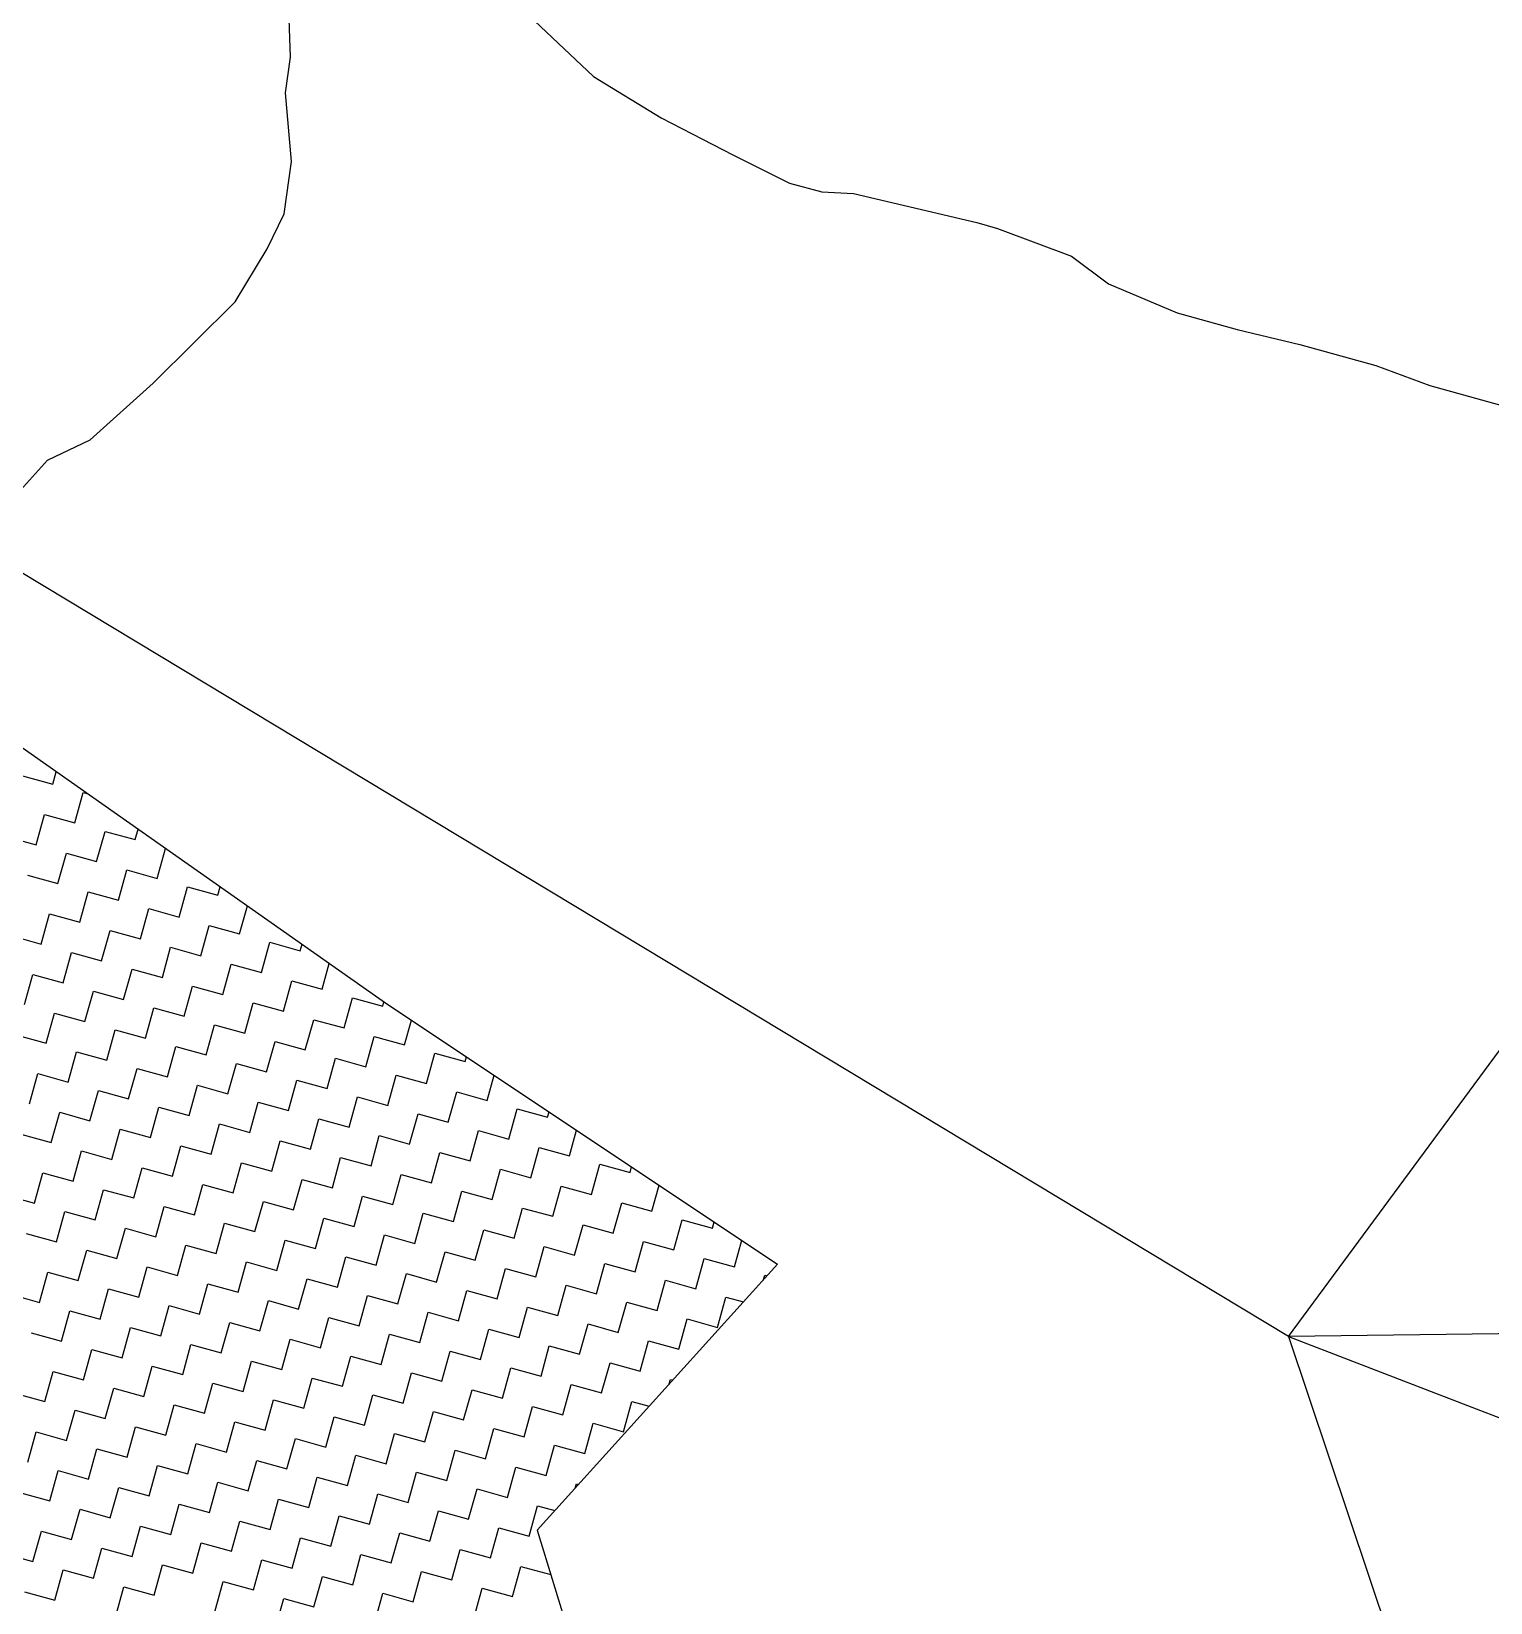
# Model space of a CAD drawing. Header units: metres. Extents: x 291974 to 293244, y 2020596 to 2023640.
# Drawn here: x 292691.4 to 292807.5, y 2022557 to 2022682 of the extents above; entities that cross this region are included whole.
import ezdxf

# ---------------------------------------------------------------- set-up
doc = ezdxf.new("R2010")
doc.units = ezdxf.units.M
doc.header["$MEASUREMENT"] = 0
for name, color, linetype in [('LINE_WATER', 4, 'Continuous'), ('POLY_HATCH', 12, 'Continuous'), ('POLY_PARCEL', 6, 'Continuous')]:
    doc.layers.add(name, color=color, linetype=linetype)

msp = doc.modelspace()

# ---------------------------------------------------------------- linework, layer by layer
at = {"layer": 'LINE_WATER'}
for p, q in [((292711.99, 2022680), (292711.86, 2022683.78)), ((292731.42, 2022682.9), (292736.1, 2022678.45)), ((292711.6, 2022677.15), (292711.99, 2022680)), ((292736.1, 2022678.45), (292741.5, 2022675.18)), ((292712.06, 2022671.7), (292711.6, 2022677.15)), ((292741.5, 2022675.18), (292744.78, 2022673.48)), ((292744.78, 2022673.48), (292747.19, 2022672.22)), ((292711.49, 2022667.52), (292712.06, 2022671.7)), ((292747.19, 2022672.22), (292751.7, 2022669.98)), ((292751.7, 2022669.98), (292754.27, 2022669.27)), ((292754.27, 2022669.27), (292756.8, 2022669.16)), ((292756.8, 2022669.16), (292766.61, 2022666.83)), ((292710.13, 2022664.74), (292711.49, 2022667.52)), ((292766.61, 2022666.83), (292768.26, 2022666.37)), ((292768.26, 2022666.37), (292774.15, 2022664.15)), ((292707.58, 2022660.52), (292710.13, 2022664.74)), ((292774.15, 2022664.15), (292777.1, 2022661.95)), ((292777.1, 2022661.95), (292782.57, 2022659.65)), ((292701.05, 2022654.05), (292707.58, 2022660.52)), ((292782.57, 2022659.65), (292787.33, 2022658.32)), ((292787.33, 2022658.32), (292792.33, 2022657.14)), ((292792.33, 2022657.14), (292798.38, 2022655.46)), ((292798.38, 2022655.46), (292802.67, 2022653.87)), ((292696.04, 2022649.53), (292701.05, 2022654.05)), ((292802.67, 2022653.87), (292809.45, 2022651.99)), ((292692.64, 2022647.91), (292696.04, 2022649.53)), ((292689.79, 2022644.75), (292692.64, 2022647.91))]:
    msp.add_line(p, q, dxfattribs=at)
at = {"layer": 'POLY_HATCH'}
for p, q in [((292682.94, 2022630.45), (292719.74, 2022604.59)), ((292719.74, 2022604.59), (292750.76, 2022583.94)), ((292750.76, 2022583.94), (292731.63, 2022562.76)), ((292731.63, 2022562.76), (292747.1, 2022512.11))]:
    msp.add_line(p, q, dxfattribs=at)
at = {"layer": 'POLY_HATCH', "linetype": 'Continuous'}
for p, q in [((292690.67, 2022622.8), (292693.08, 2022622.13)), ((292693.08, 2022622.13), (292693.35, 2022623.13)), ((292694.82, 2022619.05), (292695.49, 2022621.46)), ((292695.49, 2022621.46), (292695.88, 2022621.36)), ((292691.74, 2022617.31), (292692.41, 2022619.72)), ((292692.41, 2022619.72), (292694.82, 2022619.05)), ((292689.33, 2022617.98), (292691.74, 2022617.31)), ((292696.56, 2022615.97), (292697.23, 2022618.38)), ((292697.23, 2022618.38), (292699.64, 2022617.72)), ((292699.64, 2022617.72), (292699.87, 2022618.55)), ((292693.48, 2022614.23), (292694.15, 2022616.64)), ((292694.15, 2022616.64), (292696.56, 2022615.97)), ((292701.38, 2022614.64), (292702.04, 2022617.02)), ((292698.3, 2022612.9), (292698.97, 2022615.31)), ((292698.97, 2022615.31), (292701.38, 2022614.64)), ((292691.07, 2022614.9), (292693.48, 2022614.23)), ((292703.12, 2022611.56), (292703.79, 2022613.97)), ((292703.79, 2022613.97), (292706.2, 2022613.3)), ((292706.2, 2022613.3), (292706.39, 2022613.97)), ((292695.22, 2022611.15), (292695.89, 2022613.56)), ((292695.89, 2022613.56), (292698.3, 2022612.9)), ((292692.14, 2022609.41), (292692.81, 2022611.82)), ((292692.81, 2022611.82), (292695.22, 2022611.15)), ((292700.04, 2022609.82), (292700.71, 2022612.23)), ((292700.71, 2022612.23), (292703.12, 2022611.56)), ((292707.94, 2022610.22), (292708.56, 2022612.44)), ((292689.73, 2022610.08), (292692.14, 2022609.41)), ((292696.96, 2022608.07), (292697.63, 2022610.48)), ((292697.63, 2022610.48), (292700.04, 2022609.82)), ((292704.86, 2022608.48), (292705.53, 2022610.89)), ((292705.53, 2022610.89), (292707.94, 2022610.22)), ((292693.89, 2022606.33), (292694.55, 2022608.74)), ((292694.55, 2022608.74), (292696.96, 2022608.07)), ((292701.79, 2022606.74), (292702.45, 2022609.15)), ((292702.45, 2022609.15), (292704.86, 2022608.48)), ((292709.69, 2022607.14), (292710.35, 2022609.55)), ((292710.35, 2022609.55), (292712.76, 2022608.88)), ((292712.76, 2022608.88), (292712.91, 2022609.39)), ((292706.61, 2022605.4), (292707.28, 2022607.81)), ((292707.28, 2022607.81), (292709.69, 2022607.14)), ((292714.51, 2022605.81), (292715.08, 2022607.86)), ((292690.81, 2022604.59), (292691.48, 2022607)), ((292691.48, 2022607), (292693.89, 2022606.33)), ((292698.71, 2022605), (292699.38, 2022607.41)), ((292699.38, 2022607.41), (292701.79, 2022606.74)), ((292711.43, 2022604.06), (292712.1, 2022606.47)), ((292712.1, 2022606.47), (292714.51, 2022605.81)), ((292695.63, 2022603.25), (292696.3, 2022605.66)), ((292696.3, 2022605.66), (292698.71, 2022605)), ((292703.53, 2022603.66), (292704.2, 2022606.07)), ((292704.2, 2022606.07), (292706.61, 2022605.4)), ((292716.25, 2022602.73), (292716.92, 2022605.14)), ((292716.92, 2022605.14), (292719.33, 2022604.47)), ((292692.55, 2022601.51), (292693.22, 2022603.92)), ((292693.22, 2022603.92), (292695.63, 2022603.25)), ((292700.45, 2022601.92), (292701.12, 2022604.33)), ((292701.12, 2022604.33), (292703.53, 2022603.66)), ((292708.35, 2022602.32), (292709.02, 2022604.73)), ((292709.02, 2022604.73), (292711.43, 2022604.06)), ((292719.33, 2022604.47), (292719.42, 2022604.81)), ((292697.37, 2022600.17), (292698.04, 2022602.58)), ((292698.04, 2022602.58), (292700.45, 2022601.92)), ((292705.27, 2022600.58), (292705.94, 2022602.99)), ((292705.94, 2022602.99), (292708.35, 2022602.32)), ((292713.17, 2022600.98), (292713.84, 2022603.39)), ((292713.84, 2022603.39), (292716.25, 2022602.73)), ((292721.07, 2022601.39), (292721.61, 2022603.34)), ((292690.14, 2022602.18), (292692.55, 2022601.51)), ((292702.19, 2022598.84), (292702.86, 2022601.25)), ((292702.86, 2022601.25), (292705.27, 2022600.58)), ((292710.09, 2022599.24), (292710.76, 2022601.65)), ((292710.76, 2022601.65), (292713.17, 2022600.98)), ((292717.99, 2022599.65), (292718.66, 2022602.06)), ((292718.66, 2022602.06), (292721.07, 2022601.39)), ((292694.29, 2022598.43), (292694.96, 2022600.84)), ((292694.96, 2022600.84), (292697.37, 2022600.17)), ((292714.91, 2022597.91), (292715.58, 2022600.32)), ((292715.58, 2022600.32), (292717.99, 2022599.65)), ((292722.81, 2022598.31), (292723.48, 2022600.72)), ((292723.48, 2022600.72), (292725.89, 2022600.05)), ((292725.89, 2022600.05), (292725.99, 2022600.43)), ((292691.21, 2022596.69), (292691.88, 2022599.1)), ((292691.88, 2022599.1), (292694.29, 2022598.43)), ((292699.11, 2022597.1), (292699.78, 2022599.51)), ((292699.78, 2022599.51), (292702.19, 2022598.84)), ((292707.01, 2022597.5), (292707.68, 2022599.91)), ((292707.68, 2022599.91), (292710.09, 2022599.24)), ((292719.73, 2022596.57), (292720.4, 2022598.98)), ((292720.4, 2022598.98), (292722.81, 2022598.31)), ((292727.63, 2022596.97), (292728.19, 2022598.97)), ((292696.03, 2022595.35), (292696.7, 2022597.76)), ((292696.7, 2022597.76), (292699.11, 2022597.1)), ((292703.93, 2022595.76), (292704.6, 2022598.17)), ((292704.6, 2022598.17), (292707.01, 2022597.5)), ((292711.83, 2022596.16), (292712.5, 2022598.57)), ((292712.5, 2022598.57), (292714.91, 2022597.91)), ((292724.55, 2022595.23), (292725.22, 2022597.64)), ((292725.22, 2022597.64), (292727.63, 2022596.97)), ((292700.85, 2022594.02), (292701.52, 2022596.43)), ((292701.52, 2022596.43), (292703.93, 2022595.76)), ((292708.75, 2022594.42), (292709.42, 2022596.83)), ((292709.42, 2022596.83), (292711.83, 2022596.16)), ((292716.65, 2022594.83), (292717.32, 2022597.24)), ((292717.32, 2022597.24), (292719.73, 2022596.57)), ((292729.37, 2022593.89), (292730.04, 2022596.3)), ((292730.04, 2022596.3), (292732.45, 2022595.64)), ((292692.95, 2022593.61), (292693.62, 2022596.02)), ((292693.62, 2022596.02), (292696.03, 2022595.35)), ((292705.67, 2022592.68), (292706.34, 2022595.09)), ((292706.34, 2022595.09), (292708.75, 2022594.42)), ((292713.57, 2022593.08), (292714.24, 2022595.49)), ((292714.24, 2022595.49), (292716.65, 2022594.83)), ((292721.47, 2022593.49), (292722.14, 2022595.9)), ((292722.14, 2022595.9), (292724.55, 2022595.23)), ((292732.45, 2022595.64), (292732.57, 2022596.05)), ((292690.54, 2022594.28), (292692.95, 2022593.61)), ((292697.77, 2022592.27), (292698.44, 2022594.69)), ((292698.44, 2022594.69), (292700.85, 2022594.02)), ((292710.5, 2022591.34), (292711.16, 2022593.75)), ((292711.16, 2022593.75), (292713.57, 2022593.08)), ((292718.4, 2022591.75), (292719.06, 2022594.16)), ((292719.06, 2022594.16), (292721.47, 2022593.49)), ((292726.3, 2022592.15), (292726.96, 2022594.56)), ((292726.96, 2022594.56), (292729.37, 2022593.89)), ((292734.2, 2022592.56), (292734.76, 2022594.59)), ((292694.7, 2022590.53), (292695.36, 2022592.94)), ((292695.36, 2022592.94), (292697.77, 2022592.27)), ((292702.6, 2022590.94), (292703.26, 2022593.35)), ((292703.26, 2022593.35), (292705.67, 2022592.68)), ((292723.22, 2022590.41), (292723.88, 2022592.82)), ((292723.88, 2022592.82), (292726.3, 2022592.15)), ((292731.12, 2022590.81), (292731.78, 2022593.23)), ((292731.78, 2022593.23), (292734.2, 2022592.56)), ((292699.52, 2022589.2), (292700.18, 2022591.61)), ((292700.18, 2022591.61), (292702.6, 2022590.94)), ((292707.42, 2022589.6), (292708.08, 2022592.01)), ((292708.08, 2022592.01), (292710.5, 2022591.34)), ((292715.32, 2022590.01), (292715.98, 2022592.42)), ((292715.98, 2022592.42), (292718.4, 2022591.75)), ((292728.04, 2022589.07), (292728.71, 2022591.48)), ((292728.71, 2022591.48), (292731.12, 2022590.81)), ((292735.94, 2022589.48), (292736.61, 2022591.89)), ((292736.61, 2022591.89), (292739.02, 2022591.22)), ((292739.02, 2022591.22), (292739.14, 2022591.68)), ((292691.62, 2022588.79), (292692.28, 2022591.2)), ((292692.28, 2022591.2), (292694.7, 2022590.53)), ((292704.34, 2022587.86), (292705.01, 2022590.27)), ((292705.01, 2022590.27), (292707.42, 2022589.6)), ((292712.24, 2022588.26), (292712.91, 2022590.67)), ((292712.91, 2022590.67), (292715.32, 2022590.01)), ((292720.14, 2022588.67), (292720.81, 2022591.08)), ((292720.81, 2022591.08), (292723.22, 2022590.41)), ((292732.86, 2022587.74), (292733.53, 2022590.15)), ((292733.53, 2022590.15), (292735.94, 2022589.48)), ((292740.76, 2022588.14), (292741.33, 2022590.22)), ((292689.21, 2022589.46), (292691.62, 2022588.79)), ((292696.44, 2022587.45), (292697.11, 2022589.86)), ((292697.11, 2022589.86), (292699.52, 2022589.2)), ((292709.16, 2022586.52), (292709.83, 2022588.93)), ((292709.83, 2022588.93), (292712.24, 2022588.26)), ((292717.06, 2022586.93), (292717.73, 2022589.34)), ((292717.73, 2022589.34), (292720.14, 2022588.67)), ((292724.96, 2022587.33), (292725.63, 2022589.74)), ((292725.63, 2022589.74), (292728.04, 2022589.07)), ((292737.68, 2022586.4), (292738.35, 2022588.81)), ((292738.35, 2022588.81), (292740.76, 2022588.14)), ((292693.36, 2022585.71), (292694.03, 2022588.12)), ((292694.03, 2022588.12), (292696.44, 2022587.45)), ((292701.26, 2022586.12), (292701.93, 2022588.53)), ((292701.93, 2022588.53), (292704.34, 2022587.86)), ((292713.98, 2022585.18), (292714.65, 2022587.59)), ((292714.65, 2022587.59), (292717.06, 2022586.93)), ((292721.88, 2022585.59), (292722.55, 2022588)), ((292722.55, 2022588), (292724.96, 2022587.33)), ((292729.78, 2022585.99), (292730.45, 2022588.4)), ((292730.45, 2022588.4), (292732.86, 2022587.74)), ((292742.5, 2022585.06), (292743.17, 2022587.47)), ((292743.17, 2022587.47), (292745.58, 2022586.8)), ((292690.95, 2022586.38), (292693.36, 2022585.71)), ((292698.18, 2022584.37), (292698.85, 2022586.79)), ((292698.85, 2022586.79), (292701.26, 2022586.12)), ((292706.08, 2022584.78), (292706.75, 2022587.19)), ((292706.75, 2022587.19), (292709.16, 2022586.52)), ((292718.8, 2022583.85), (292719.47, 2022586.26)), ((292719.47, 2022586.26), (292721.88, 2022585.59)), ((292726.7, 2022584.25), (292727.37, 2022586.66)), ((292727.37, 2022586.66), (292729.78, 2022585.99)), ((292734.6, 2022584.66), (292735.27, 2022587.07)), ((292735.27, 2022587.07), (292737.68, 2022586.4)), ((292745.58, 2022586.8), (292745.72, 2022587.3)), ((292695.1, 2022582.63), (292695.77, 2022585.04)), ((292695.77, 2022585.04), (292698.18, 2022584.37)), ((292703, 2022583.04), (292703.67, 2022585.45)), ((292703.67, 2022585.45), (292706.08, 2022584.78)), ((292710.9, 2022583.44), (292711.57, 2022585.85)), ((292711.57, 2022585.85), (292713.98, 2022585.18)), ((292731.52, 2022582.92), (292732.19, 2022585.33)), ((292732.19, 2022585.33), (292734.6, 2022584.66)), ((292739.42, 2022583.32), (292740.09, 2022585.73)), ((292740.09, 2022585.73), (292742.5, 2022585.06)), ((292747.32, 2022583.72), (292747.91, 2022585.84)), ((292707.82, 2022581.7), (292708.49, 2022584.11)), ((292708.49, 2022584.11), (292710.9, 2022583.44)), ((292715.72, 2022582.11), (292716.39, 2022584.52)), ((292716.39, 2022584.52), (292718.8, 2022583.85)), ((292723.62, 2022582.51), (292724.29, 2022584.92)), ((292724.29, 2022584.92), (292726.7, 2022584.25)), ((292736.34, 2022581.58), (292737.01, 2022583.99)), ((292737.01, 2022583.99), (292739.42, 2022583.32)), ((292744.24, 2022581.98), (292744.91, 2022584.39)), ((292744.91, 2022584.39), (292747.32, 2022583.72)), ((292692.02, 2022580.89), (292692.69, 2022583.3)), ((292692.69, 2022583.3), (292695.1, 2022582.63)), ((292699.92, 2022581.3), (292700.59, 2022583.71)), ((292700.59, 2022583.71), (292703, 2022583.04)), ((292712.64, 2022580.36), (292713.31, 2022582.77)), ((292713.31, 2022582.77), (292715.72, 2022582.11)), ((292720.54, 2022580.77), (292721.21, 2022583.18)), ((292721.21, 2022583.18), (292723.62, 2022582.51)), ((292728.44, 2022581.17), (292729.11, 2022583.58)), ((292729.11, 2022583.58), (292731.52, 2022582.92)), ((292741.16, 2022580.24), (292741.83, 2022582.65)), ((292741.83, 2022582.65), (292744.24, 2022581.98)), ((292749.63, 2022582.7), (292749.73, 2022583.06)), ((292749.73, 2022583.06), (292749.91, 2022583.01)), ((292689.61, 2022581.56), (292692.02, 2022580.89)), ((292696.84, 2022579.55), (292697.51, 2022581.96)), ((292697.51, 2022581.96), (292699.92, 2022581.3)), ((292704.74, 2022579.96), (292705.41, 2022582.37)), ((292705.41, 2022582.37), (292707.82, 2022581.7)), ((292717.46, 2022579.03), (292718.13, 2022581.44)), ((292718.13, 2022581.44), (292720.54, 2022580.77)), ((292725.36, 2022579.43), (292726.03, 2022581.84)), ((292726.03, 2022581.84), (292728.44, 2022581.17)), ((292733.26, 2022579.84), (292733.93, 2022582.25)), ((292733.93, 2022582.25), (292736.34, 2022581.58)), ((292745.98, 2022578.9), (292746.65, 2022581.31)), ((292746.65, 2022581.31), (292748.04, 2022580.93)), ((292693.76, 2022577.81), (292694.43, 2022580.22)), ((292694.43, 2022580.22), (292696.84, 2022579.55)), ((292701.66, 2022578.22), (292702.33, 2022580.63)), ((292702.33, 2022580.63), (292704.74, 2022579.96)), ((292709.56, 2022578.62), (292710.23, 2022581.03)), ((292710.23, 2022581.03), (292712.64, 2022580.36)), ((292722.28, 2022577.69), (292722.95, 2022580.1)), ((292722.95, 2022580.1), (292725.36, 2022579.43)), ((292730.18, 2022578.09), (292730.85, 2022580.5)), ((292730.85, 2022580.5), (292733.26, 2022579.84)), ((292738.08, 2022578.5), (292738.75, 2022580.91)), ((292738.75, 2022580.91), (292741.16, 2022580.24)), ((292698.58, 2022576.47), (292699.25, 2022578.89)), ((292699.25, 2022578.89), (292701.66, 2022578.22)), ((292706.48, 2022576.88), (292707.15, 2022579.29)), ((292707.15, 2022579.29), (292709.56, 2022578.62)), ((292714.38, 2022577.28), (292715.05, 2022579.69)), ((292715.05, 2022579.69), (292717.46, 2022579.03)), ((292727.1, 2022576.35), (292727.77, 2022578.76)), ((292727.77, 2022578.76), (292730.18, 2022578.09)), ((292735, 2022576.76), (292735.67, 2022579.17)), ((292735.67, 2022579.17), (292738.08, 2022578.5)), ((292742.9, 2022577.16), (292743.57, 2022579.57)), ((292743.57, 2022579.57), (292745.98, 2022578.9)), ((292691.35, 2022578.48), (292693.76, 2022577.81)), ((292703.41, 2022575.14), (292704.07, 2022577.55)), ((292704.07, 2022577.55), (292706.48, 2022576.88)), ((292711.3, 2022575.54), (292711.97, 2022577.95)), ((292711.97, 2022577.95), (292714.38, 2022577.28)), ((292719.2, 2022575.95), (292719.87, 2022578.36)), ((292719.87, 2022578.36), (292722.28, 2022577.69)), ((292739.83, 2022575.42), (292740.49, 2022577.83)), ((292740.49, 2022577.83), (292742.9, 2022577.16)), ((292695.51, 2022574.73), (292696.17, 2022577.14)), ((292696.17, 2022577.14), (292698.58, 2022576.47)), ((292716.13, 2022574.21), (292716.79, 2022576.62)), ((292716.79, 2022576.62), (292719.2, 2022575.95)), ((292724.03, 2022574.61), (292724.69, 2022577.02)), ((292724.69, 2022577.02), (292727.1, 2022576.35)), ((292731.93, 2022575.02), (292732.59, 2022577.43)), ((292732.59, 2022577.43), (292735, 2022576.76)), ((292692.43, 2022572.99), (292693.09, 2022575.4)), ((292693.09, 2022575.4), (292695.51, 2022574.73)), ((292700.33, 2022573.4), (292700.99, 2022575.81)), ((292700.99, 2022575.81), (292703.41, 2022575.14)), ((292708.23, 2022573.8), (292708.89, 2022576.21)), ((292708.89, 2022576.21), (292711.3, 2022575.54)), ((292720.95, 2022572.87), (292721.62, 2022575.28)), ((292721.62, 2022575.28), (292724.03, 2022574.61)), ((292728.85, 2022573.27), (292729.52, 2022575.68)), ((292729.52, 2022575.68), (292731.93, 2022575.02)), ((292736.75, 2022573.68), (292737.42, 2022576.09)), ((292737.42, 2022576.09), (292739.83, 2022575.42)), ((292697.25, 2022571.65), (292697.92, 2022574.06)), ((292697.92, 2022574.06), (292700.33, 2022573.4)), ((292705.15, 2022572.06), (292705.82, 2022574.47)), ((292705.82, 2022574.47), (292708.23, 2022573.8)), ((292713.05, 2022572.46), (292713.72, 2022574.87)), ((292713.72, 2022574.87), (292716.13, 2022574.21)), ((292725.77, 2022571.53), (292726.44, 2022573.94)), ((292726.44, 2022573.94), (292728.85, 2022573.27)), ((292733.67, 2022571.94), (292734.34, 2022574.35)), ((292734.34, 2022574.35), (292736.75, 2022573.68)), ((292742.14, 2022574.4), (292742.24, 2022574.75)), ((292742.24, 2022574.75), (292742.41, 2022574.7)), ((292690.02, 2022573.66), (292692.43, 2022572.99)), ((292702.07, 2022570.32), (292702.74, 2022572.73)), ((292702.74, 2022572.73), (292705.15, 2022572.06)), ((292709.97, 2022570.72), (292710.64, 2022573.13)), ((292710.64, 2022573.13), (292713.05, 2022572.46)), ((292717.87, 2022571.13), (292718.54, 2022573.54)), ((292718.54, 2022573.54), (292720.95, 2022572.87)), ((292730.59, 2022570.19), (292731.26, 2022572.6)), ((292731.26, 2022572.6), (292733.67, 2022571.94)), ((292738.49, 2022570.6), (292739.16, 2022573.01)), ((292739.16, 2022573.01), (292740.54, 2022572.63)), ((292694.17, 2022569.91), (292694.84, 2022572.32)), ((292694.84, 2022572.32), (292697.25, 2022571.65)), ((292706.89, 2022568.98), (292707.56, 2022571.39)), ((292707.56, 2022571.39), (292709.97, 2022570.72)), ((292714.79, 2022569.38), (292715.46, 2022571.79)), ((292715.46, 2022571.79), (292717.87, 2022571.13)), ((292722.69, 2022569.79), (292723.36, 2022572.2)), ((292723.36, 2022572.2), (292725.77, 2022571.53)), ((292735.41, 2022568.86), (292736.08, 2022571.27)), ((292736.08, 2022571.27), (292738.49, 2022570.6)), ((292691.09, 2022568.17), (292691.76, 2022570.58)), ((292691.76, 2022570.58), (292694.17, 2022569.91)), ((292698.99, 2022568.57), (292699.66, 2022570.99)), ((292699.66, 2022570.99), (292702.07, 2022570.32)), ((292711.71, 2022567.64), (292712.38, 2022570.05)), ((292712.38, 2022570.05), (292714.79, 2022569.38)), ((292719.61, 2022568.05), (292720.28, 2022570.46)), ((292720.28, 2022570.46), (292722.69, 2022569.79)), ((292727.51, 2022568.45), (292728.18, 2022570.86)), ((292728.18, 2022570.86), (292730.59, 2022570.19)), ((292695.91, 2022566.83), (292696.58, 2022569.24)), ((292696.58, 2022569.24), (292698.99, 2022568.57)), ((292703.81, 2022567.24), (292704.48, 2022569.65)), ((292704.48, 2022569.65), (292706.89, 2022568.98)), ((292716.53, 2022566.31), (292717.2, 2022568.72)), ((292717.2, 2022568.72), (292719.61, 2022568.05)), ((292724.43, 2022566.71), (292725.1, 2022569.12)), ((292725.1, 2022569.12), (292727.51, 2022568.45)), ((292732.33, 2022567.12), (292733, 2022569.53)), ((292733, 2022569.53), (292735.41, 2022568.86)), ((292692.83, 2022565.09), (292693.5, 2022567.5)), ((292693.5, 2022567.5), (292695.91, 2022566.83)), ((292700.73, 2022565.5), (292701.4, 2022567.91)), ((292701.4, 2022567.91), (292703.81, 2022567.24)), ((292708.63, 2022565.9), (292709.3, 2022568.31)), ((292709.3, 2022568.31), (292711.71, 2022567.64)), ((292729.25, 2022565.37), (292729.92, 2022567.78)), ((292729.92, 2022567.78), (292732.33, 2022567.12)), ((292705.55, 2022564.16), (292706.22, 2022566.57)), ((292706.22, 2022566.57), (292708.63, 2022565.9)), ((292713.45, 2022564.56), (292714.12, 2022566.97)), ((292714.12, 2022566.97), (292716.53, 2022566.31)), ((292721.35, 2022564.97), (292722.02, 2022567.38)), ((292722.02, 2022567.38), (292724.43, 2022566.71)), ((292734.64, 2022566.1), (292734.74, 2022566.45)), ((292734.74, 2022566.45), (292734.92, 2022566.4)), ((292690.42, 2022565.76), (292692.83, 2022565.09)), ((292697.65, 2022563.75), (292698.32, 2022566.16)), ((292698.32, 2022566.16), (292700.73, 2022565.5)), ((292710.37, 2022562.82), (292711.04, 2022565.23)), ((292711.04, 2022565.23), (292713.45, 2022564.56)), ((292718.27, 2022563.23), (292718.94, 2022565.64)), ((292718.94, 2022565.64), (292721.35, 2022564.97)), ((292726.17, 2022563.63), (292726.84, 2022566.04)), ((292726.84, 2022566.04), (292729.25, 2022565.37)), ((292694.57, 2022562.01), (292695.24, 2022564.42)), ((292695.24, 2022564.42), (292697.65, 2022563.75)), ((292702.47, 2022562.42), (292703.14, 2022564.83)), ((292703.14, 2022564.83), (292705.55, 2022564.16)), ((292715.19, 2022561.48), (292715.86, 2022563.9)), ((292715.86, 2022563.9), (292718.27, 2022563.23)), ((292723.09, 2022561.89), (292723.76, 2022564.3)), ((292723.76, 2022564.3), (292726.17, 2022563.63)), ((292730.99, 2022562.29), (292731.66, 2022564.7)), ((292731.66, 2022564.7), (292733.04, 2022564.32)), ((292691.49, 2022560.27), (292692.16, 2022562.68)), ((292692.16, 2022562.68), (292694.57, 2022562.01)), ((292699.39, 2022560.67), (292700.06, 2022563.09)), ((292700.06, 2022563.09), (292702.47, 2022562.42)), ((292707.29, 2022561.08), (292707.96, 2022563.49)), ((292707.96, 2022563.49), (292710.37, 2022562.82)), ((292720.01, 2022560.15), (292720.68, 2022562.56)), ((292720.68, 2022562.56), (292723.09, 2022561.89)), ((292727.91, 2022560.55), (292728.58, 2022562.96)), ((292728.58, 2022562.96), (292730.99, 2022562.29)), ((292696.31, 2022558.93), (292696.98, 2022561.34)), ((292696.98, 2022561.34), (292699.39, 2022560.67)), ((292704.21, 2022559.34), (292704.88, 2022561.75)), ((292704.88, 2022561.75), (292707.29, 2022561.08)), ((292712.11, 2022559.74), (292712.78, 2022562.15)), ((292712.78, 2022562.15), (292715.19, 2022561.48)), ((292724.84, 2022558.81), (292725.5, 2022561.22)), ((292725.5, 2022561.22), (292727.91, 2022560.55)), ((292689.08, 2022560.94), (292691.49, 2022560.27)), ((292701.14, 2022557.6), (292701.8, 2022560.01)), ((292701.8, 2022560.01), (292704.21, 2022559.34)), ((292709.04, 2022558), (292709.7, 2022560.41)), ((292709.7, 2022560.41), (292712.11, 2022559.74)), ((292716.94, 2022558.41), (292717.6, 2022560.82)), ((292717.6, 2022560.82), (292720.01, 2022560.15)), ((292693.24, 2022557.19), (292693.9, 2022559.6)), ((292693.9, 2022559.6), (292696.31, 2022558.93)), ((292713.86, 2022556.66), (292714.53, 2022559.07)), ((292714.53, 2022559.07), (292716.94, 2022558.41)), ((292721.76, 2022557.07), (292722.42, 2022559.48)), ((292722.42, 2022559.48), (292724.84, 2022558.81)), ((292729.66, 2022557.47), (292730.32, 2022559.88)), ((292730.32, 2022559.88), (292732.71, 2022559.22)), ((292690.83, 2022557.86), (292693.24, 2022557.19)), ((292698.06, 2022555.85), (292698.73, 2022558.26)), ((292698.73, 2022558.26), (292701.14, 2022557.6)), ((292705.96, 2022556.26), (292706.63, 2022558.67)), ((292706.63, 2022558.67), (292709.04, 2022558)), ((292718.68, 2022555.33), (292719.35, 2022557.74)), ((292719.35, 2022557.74), (292721.76, 2022557.07)), ((292726.58, 2022555.73), (292727.25, 2022558.14)), ((292727.25, 2022558.14), (292729.66, 2022557.47)), ((292710.78, 2022554.92), (292711.45, 2022557.33)), ((292711.45, 2022557.33), (292713.86, 2022556.66))]:
    msp.add_line(p, q, dxfattribs=at)
at = {"layer": 'POLY_PARCEL'}
for p, q in [((292791.42, 2022578.18), (292667.18, 2022653.08)), ((292791.42, 2022578.18), (292822.14, 2022619.85)), ((292876.33, 2022579.25), (292791.42, 2022578.18)), ((292791.42, 2022578.18), (292806.36, 2022572.42)), ((292791.42, 2022578.18), (292800.47, 2022551.18)), ((292806.36, 2022572.42), (292839.14, 2022559.7))]:
    msp.add_line(p, q, dxfattribs=at)

doc.saveas('drawing.dxf')
